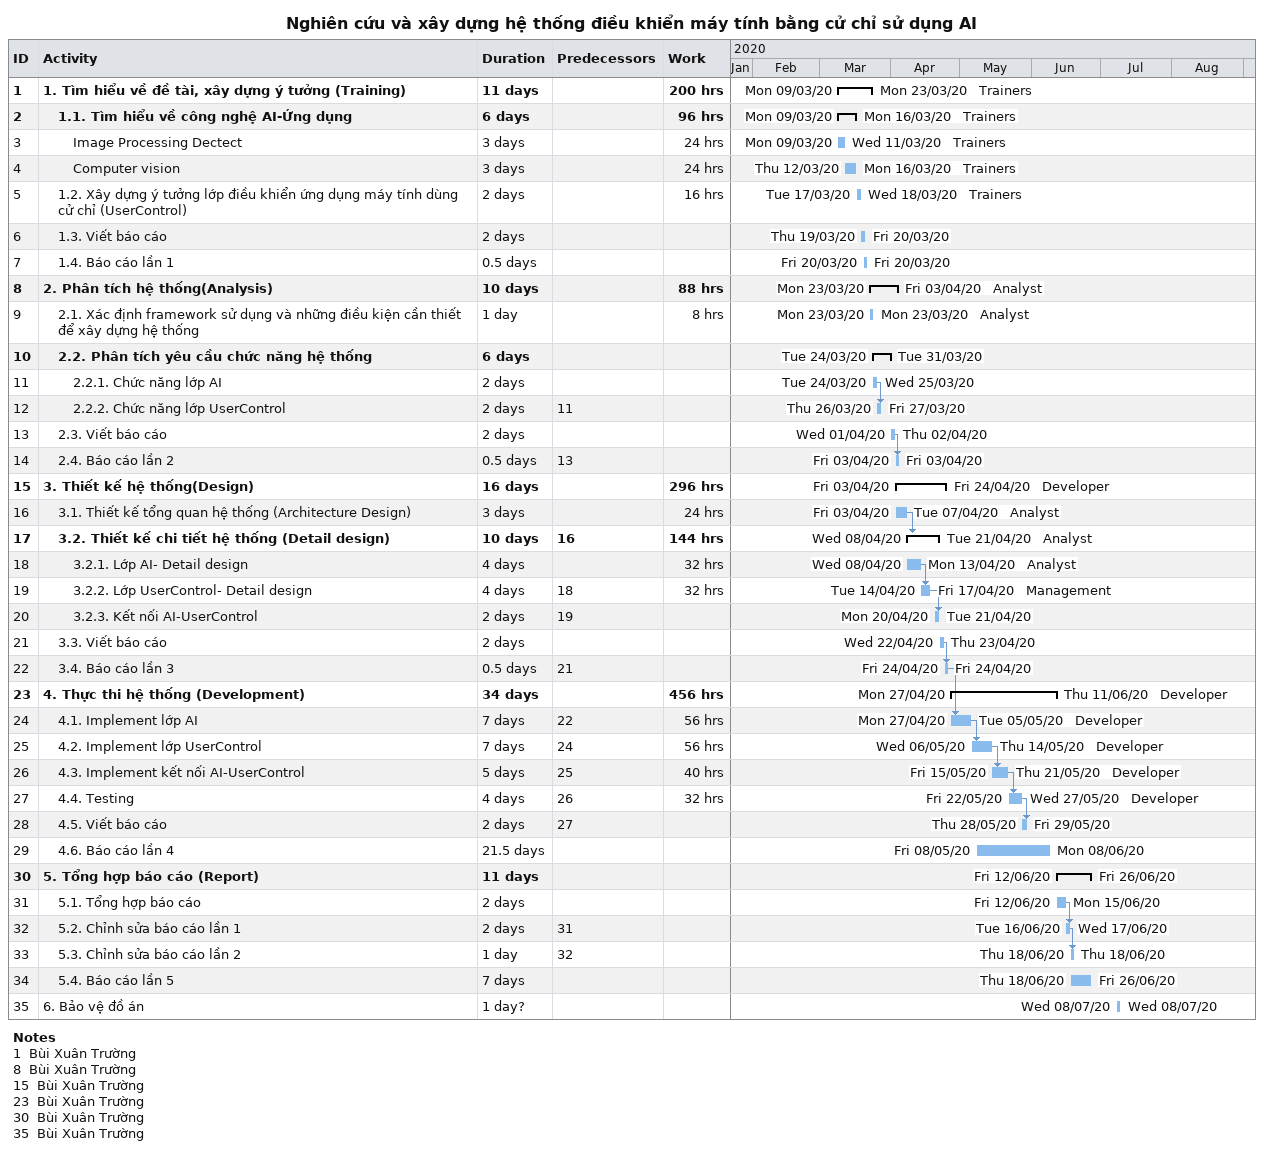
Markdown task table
Nghiên cứu và xây dựng hệ thống điều khiển máy tính bằng cử chỉ sử dụng AI

| ID | Level | Task | Duration | Start | Finish | Predecessors | Resources | Work (h) |
|---|---|---|---|---|---|---|---|---|
| 1 | 1 | **1. Tìm hiểu về đề tài, xây dựng ý tưởng (Training)** | 11d | 2020-03-09 | 2020-03-23 |  | Trainers | 200 |
| 2 | 2 | **1.1. Tìm hiểu về công nghệ AI-Ứng dụng** | 6d | 2020-03-09 | 2020-03-16 |  | Trainers | 96 |
| 3 | 3 | Image Processing Dectect | 3d | 2020-03-09 | 2020-03-11 |  | Trainers | 24 |
| 4 | 3 | Computer vision | 3d | 2020-03-12 | 2020-03-16 |  | Trainers | 24 |
| 5 | 2 | 1.2. Xây dựng ý tưởng lớp điều khiển ứng dụng máy tính dùng cử chỉ (UserControl) | 2d | 2020-03-17 | 2020-03-18 |  | Trainers | 16 |
| 6 | 2 | 1.3. Viết báo cáo | 2d | 2020-03-19 | 2020-03-20 |  |  |  |
| 7 | 2 | 1.4. Báo cáo lần 1 | 0.5d | 2020-03-20 | 2020-03-20 |  |  |  |
| 8 | 1 | **2. Phân tích hệ thống(Analysis)** | 10d | 2020-03-23 | 2020-04-03 |  | Analyst | 88 |
| 9 | 2 | 2.1. Xác định framework sử dụng và những điều kiện cần thiết để xây dựng hệ thống | 1d | 2020-03-23 | 2020-03-23 |  | Analyst | 8 |
| 10 | 2 | **2.2. Phân tích yêu cầu chức năng hệ thống** | 6d | 2020-03-24 | 2020-03-31 |  |  |  |
| 11 | 3 | 2.2.1. Chức năng lớp AI | 2d | 2020-03-24 | 2020-03-25 |  |  |  |
| 12 | 3 | 2.2.2. Chức năng lớp UserControl | 2d | 2020-03-26 | 2020-03-27 | 11 |  |  |
| 13 | 2 | 2.3. Viết báo cáo | 2d | 2020-04-01 | 2020-04-02 |  |  |  |
| 14 | 2 | 2.4. Báo cáo lần 2 | 0.5d | 2020-04-03 | 2020-04-03 | 13 |  |  |
| 15 | 1 | **3. Thiết kế hệ thống(Design)** | 16d | 2020-04-03 | 2020-04-24 |  | Developer | 296 |
| 16 | 2 | 3.1. Thiết kế tổng quan hệ thống (Architecture Design) | 3d | 2020-04-03 | 2020-04-07 |  | Analyst | 24 |
| 17 | 2 | **3.2. Thiết kế chi tiết hệ thống (Detail design)** | 10d | 2020-04-08 | 2020-04-21 | 16 | Analyst | 144 |
| 18 | 3 | 3.2.1. Lớp AI- Detail design | 4d | 2020-04-08 | 2020-04-13 |  | Analyst | 32 |
| 19 | 3 | 3.2.2. Lớp UserControl- Detail design | 4d | 2020-04-14 | 2020-04-17 | 18 | Management | 32 |
| 20 | 3 | 3.2.3. Kết nối AI-UserControl | 2d | 2020-04-20 | 2020-04-21 | 19 |  |  |
| 21 | 2 | 3.3. Viết báo cáo | 2d | 2020-04-22 | 2020-04-23 |  |  |  |
| 22 | 2 | 3.4. Báo cáo lần 3 | 0.5d | 2020-04-24 | 2020-04-24 | 21 |  |  |
| 23 | 1 | **4. Thực thi hệ thống (Development)** | 34d | 2020-04-27 | 2020-06-11 |  | Developer | 456 |
| 24 | 2 | 4.1. Implement lớp AI | 7d | 2020-04-27 | 2020-05-05 | 22 | Developer | 56 |
| 25 | 2 | 4.2. Implement lớp UserControl | 7d | 2020-05-06 | 2020-05-14 | 24 | Developer | 56 |
| 26 | 2 | 4.3. Implement kết nối AI-UserControl | 5d | 2020-05-15 | 2020-05-21 | 25 | Developer | 40 |
| 27 | 2 | 4.4. Testing | 4d | 2020-05-22 | 2020-05-27 | 26 | Developer | 32 |
| 28 | 2 | 4.5. Viết báo cáo | 2d | 2020-05-28 | 2020-05-29 | 27 |  |  |
| 29 | 2 | 4.6. Báo cáo lần 4 | 21.5d | 2020-05-08 | 2020-06-08 |  |  |  |
| 30 | 1 | **5. Tổng hợp báo cáo (Report)** | 11d | 2020-06-12 | 2020-06-26 |  |  |  |
| 31 | 2 | 5.1. Tổng hợp báo cáo | 2d | 2020-06-12 | 2020-06-15 |  |  |  |
| 32 | 2 | 5.2. Chỉnh sửa báo cáo lần 1 | 2d | 2020-06-16 | 2020-06-17 | 31 |  |  |
| 33 | 2 | 5.3. Chỉnh sửa báo cáo lần 2 | 1d | 2020-06-18 | 2020-06-18 | 32 |  |  |
| 34 | 2 | 5.4. Báo cáo lần 5 | 7d | 2020-06-18 | 2020-06-26 |  |  |  |
| 35 | 1 | 6. Bảo vệ đồ án | 1d? | 2020-07-08 | 2020-07-08 |  |  |  |

Notes
- 1: Bùi Xuân Trường
- 8: Bùi Xuân Trường
- 15: Bùi Xuân Trường
- 23: Bùi Xuân Trường
- 30: Bùi Xuân Trường
- 35: Bùi Xuân Trường
